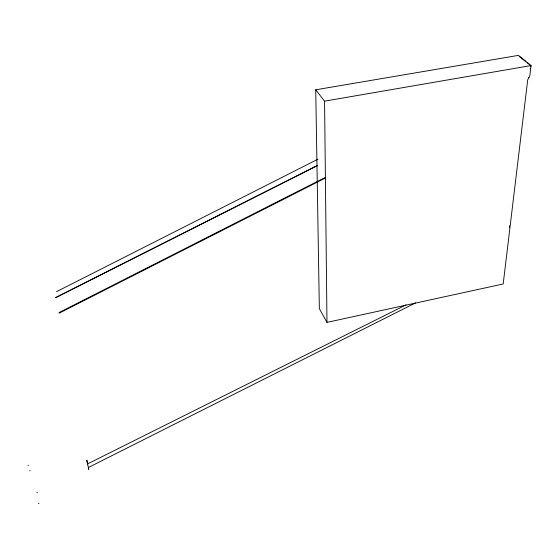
<?xml version="1.0" encoding="UTF-8"?>
<svg xmlns="http://www.w3.org/2000/svg" width="559" height="559" viewBox="0 0 559 559"><rect width="100%" height="100%" fill="white"/><g stroke="black" fill="none" stroke-linecap="round" stroke-linejoin="round"><path stroke-width="0.84" d="M509.487 227.471L509.696 225.738M531.05 65.557L529.848 75.451A5.499 4.095 -48 0 1 529.604 76.527L527.731 79.685L503.184 283.986L326.973 322.382L319.343 308.596L315.73 89.796L518.382 55.383L531.05 65.557L324.562 101.165L315.73 89.796M528.437 77.61L528.639 77.233M59.044 312.565L325.024 177.559M59.177 313.159L325.471 177.986M56.592 291.637L318.001 159.154M55.425 297.661L317.17 165.569M56.019 297.542L317.079 165.792M415.589 302.887L88.336 467.52L88.755 469.455L86.82 460.232L87.553 463.921L406.065 304.865M38.466 503.617L38.99 503.491M36.95 492.668L37.467 492.542M29.669 470.825L30.214 470.699M27.95 465.34L28.495 465.214M530.044 68.554L530.596 68.457M525.774 61.595L520.045 56.941A1.132 0.531 84.3 0 0 519.563 56.878M527.046 62.629L530.225 65.214A1.125 0.538 84.1 0 1 530.687 65.745M324.562 101.165L326.973 322.382M530.777 66.067A1.125 0.538 84.1 0 1 530.805 66.759"/></g></svg>
